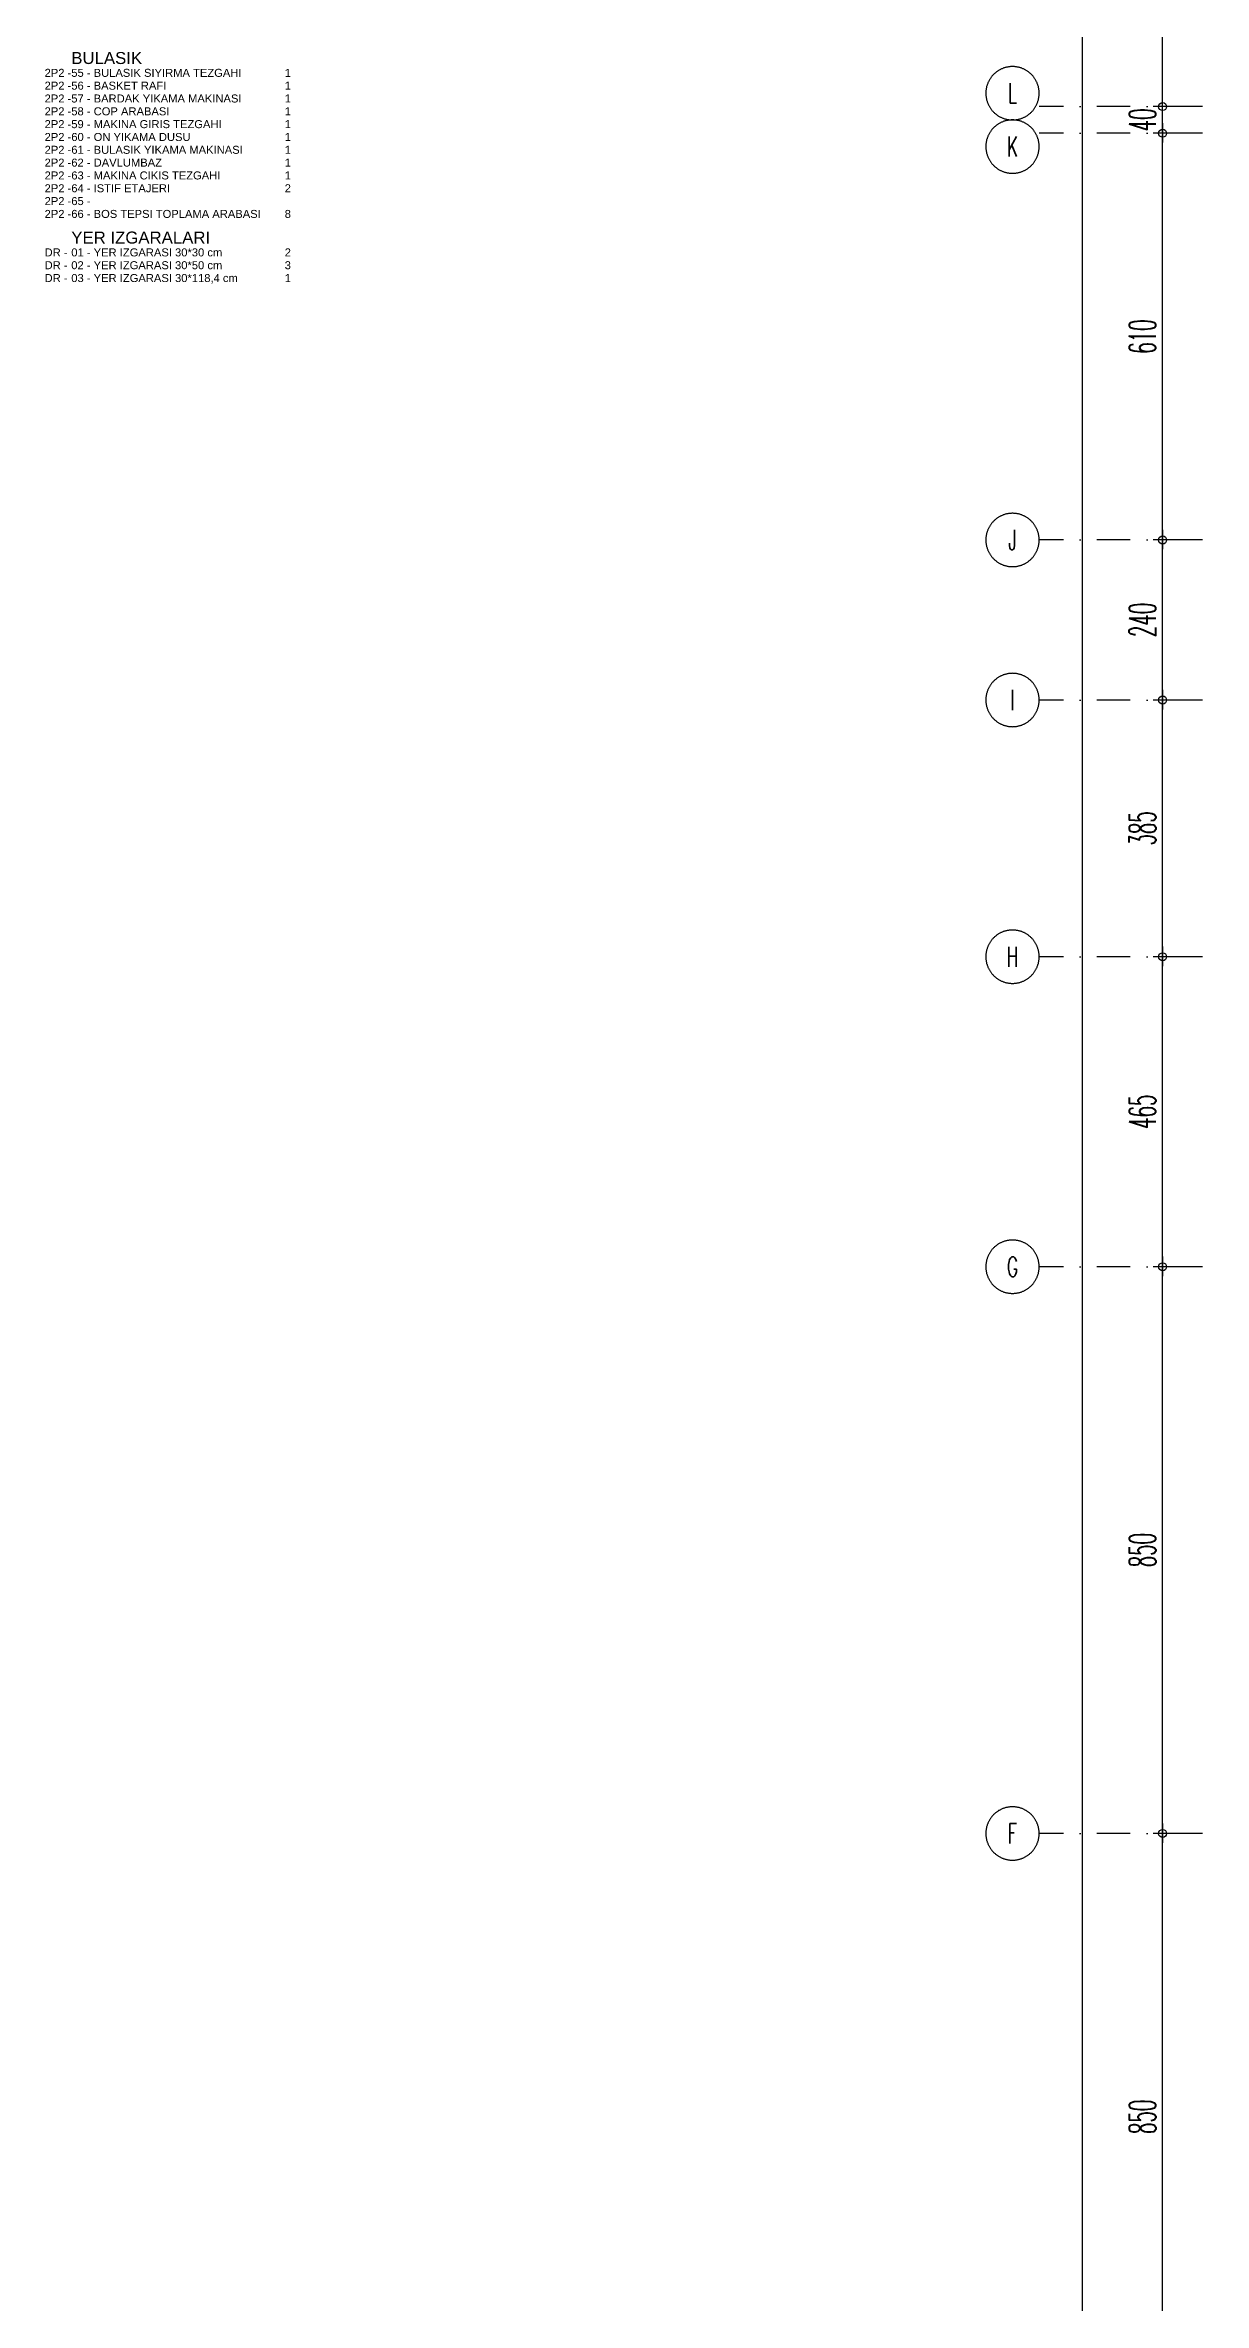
# Model space of a CAD drawing. Header units: millimetres. Extents: x -2755 to 27598, y -1135 to 13405.
# Drawn here: x -2755 to -1018, y 2741 to 6127 of the extents above; entities that cross this region are included whole.
import ezdxf
from ezdxf.enums import TextEntityAlignment as Align

# ---------------------------------------------------------------- set-up
doc = ezdxf.new("R2010")
doc.units = ezdxf.units.MM
doc.header["$LTSCALE"] = 100
doc.linetypes.add('DASHDOT2', pattern=[0.5, 0.25, -0.125, 0, -0.125])
doc.layers.add('AKS', color=7, linetype='DASHDOT2', transparency=0.8)
doc.layers.add('AP', color=6, linetype='Continuous', lineweight=15)
doc.layers.add('KOLON', color=7, linetype='Continuous')
doc.layers.add('OLCU DIS', color=7, linetype='Continuous')
doc.styles.add('olcu', font='romans.shx', dxfattribs={"width": 0.5})
doc.styles.get("Standard").update_dxf_attribs({"font": 'arial.ttf'})
doc.dimstyles.new('1-200', dxfattribs={"dimtxt": 40, "dimasz": 2, "dimexe": 0, "dimexo": 0, "dimgap": 10, "dimtad": 1, "dimdec": 4, "dimrnd": 0.1, "dimzin": 9, "dimdsep": 46, "dimtxsty": 'olcu', "dimblk1": 'SOL', "dimblk2": 'SAG', "dimsah": 1, "dimcen": 0, "dimse1": 1, "dimse2": 1, "dimclre": 13, "dimadec": 0, "dimazin": 0, "dimtfac": 1, "dimtdec": 4, "dimtix": 1, "dimtmove": 2, "dimatfit": 2, "dimldrblk": 'SOL', "dimfxl": 0, "dimtolj": 1, "dimarcsym": 0})

# ---------------------------------------------------------------- blocks, each defined once
blk = doc.blocks.new('AKS-D')
at = {"color": 0}
blk.add_circle((0, 0), 0.4, dxfattribs=at)
at = {"color": 0, "style": 'olcu', "width": 0.7}
blk.add_attdef('AKS', text='', height=0.4, dxfattribs=at).set_placement((0, 0), align=Align.MIDDLE_CENTER)
blk = doc.blocks.new('TASIYICI SISTEM (2.KAT)')
at = {"layer": 'AKS', "color": 14, "ltscale": 2}
for p, q in [((16415, -6285), (-7145, -6285)), ((16415, -6325), (-7145, -6325)), ((16415, -6935), (-7145, -6935)), ((16415, -7175), (-7145, -7175)), ((16415, -7560), (-7145, -7560)), ((16415, -8025), (-7145, -8025)), ((16415, -8875), (-7145, -8875))]:
    blk.add_line(p, q, dxfattribs=at)
ref = blk.add_blockref('AKS-D', (-7185, -6265), dxfattribs=dict(at, xscale=-100, yscale=100, zscale=100, rotation=359.9999999999998))
ref.add_attrib('AKS', 'L', dxfattribs={"layer": '0', "color": 0, "height": 30, "style": 'olcu', "width": 0.6}).set_placement((-7185, -6265), align=Align.MIDDLE_CENTER)
ref.add_attrib('AKS', 'L', dxfattribs={"layer": '0', "color": 0, "height": 30, "style": 'olcu', "width": 0.6}).set_placement((-7185, -6265), align=Align.MIDDLE_CENTER)
ref = blk.add_blockref('AKS-D', (-7185, -6345), dxfattribs=dict(at, xscale=-100, yscale=100, zscale=100, rotation=359.9999999999998))
ref.add_attrib('AKS', 'K', dxfattribs={"layer": '0', "color": 0, "height": 30, "style": 'olcu', "width": 0.6}).set_placement((-7185, -6345), align=Align.MIDDLE_CENTER)
ref.add_attrib('AKS', 'K', dxfattribs={"layer": '0', "color": 0, "height": 30, "style": 'olcu', "width": 0.6}).set_placement((-7185, -6345), align=Align.MIDDLE_CENTER)
ref = blk.add_blockref('AKS-D', (-7185, -6935), dxfattribs=dict(at, xscale=-100, yscale=100, zscale=100, rotation=359.9999999999998))
ref.add_attrib('AKS', 'J', dxfattribs={"layer": '0', "color": 0, "height": 30, "style": 'olcu', "width": 0.6}).set_placement((-7185, -6935), align=Align.MIDDLE_CENTER)
ref.add_attrib('AKS', 'J', dxfattribs={"layer": '0', "color": 0, "height": 30, "style": 'olcu', "width": 0.6}).set_placement((-7185, -6935), align=Align.MIDDLE_CENTER)
ref = blk.add_blockref('AKS-D', (-7185, -7175), dxfattribs=dict(at, xscale=-100, yscale=100, zscale=100, rotation=359.9999999999998))
ref.add_attrib('AKS', 'I', dxfattribs={"layer": '0', "color": 0, "height": 30, "style": 'olcu', "width": 0.6}).set_placement((-7185, -7175), align=Align.MIDDLE_CENTER)
ref.add_attrib('AKS', 'I', dxfattribs={"layer": '0', "color": 0, "height": 30, "style": 'olcu', "width": 0.6}).set_placement((-7185, -7175), align=Align.MIDDLE_CENTER)
ref = blk.add_blockref('AKS-D', (-7185, -7560), dxfattribs=dict(at, xscale=-100, yscale=100, zscale=100, rotation=359.9999999999998))
ref.add_attrib('AKS', 'H', dxfattribs={"layer": '0', "color": 0, "height": 30, "style": 'olcu', "width": 0.6}).set_placement((-7185, -7560), align=Align.MIDDLE_CENTER)
ref.add_attrib('AKS', 'H', dxfattribs={"layer": '0', "color": 0, "height": 30, "style": 'olcu', "width": 0.6}).set_placement((-7185, -7560), align=Align.MIDDLE_CENTER)
ref = blk.add_blockref('AKS-D', (-7185, -8025), dxfattribs=dict(at, xscale=-100, yscale=100, zscale=100, rotation=359.9999999999998))
ref.add_attrib('AKS', 'G', dxfattribs={"layer": '0', "color": 0, "height": 30, "style": 'olcu', "width": 0.6}).set_placement((-7185, -8025), align=Align.MIDDLE_CENTER)
ref.add_attrib('AKS', 'G', dxfattribs={"layer": '0', "color": 0, "height": 30, "style": 'olcu', "width": 0.6}).set_placement((-7185, -8025), align=Align.MIDDLE_CENTER)
ref = blk.add_blockref('AKS-D', (-7185, -8875), dxfattribs=dict(at, xscale=-100, yscale=100, zscale=100, rotation=359.9999999999998))
ref.add_attrib('AKS', 'F', dxfattribs={"layer": '0', "color": 0, "height": 30, "style": 'olcu', "width": 0.6}).set_placement((-7185, -8875), align=Align.MIDDLE_CENTER)
ref.add_attrib('AKS', 'F', dxfattribs={"layer": '0', "color": 0, "height": 30, "style": 'olcu', "width": 0.6}).set_placement((-7185, -8875), align=Align.MIDDLE_CENTER)
blk = doc.blocks.new('SOL')
at = {"color": 0}
for p, q in [((0, 30), (0, -7)), ((7.6, 0), (-7, 0))]:
    blk.add_line(p, q, dxfattribs=at)
blk.add_circle((0, 0), 3, dxfattribs=at)
blk = doc.blocks.new('SAG')
at = {"color": 0}
for p, q in [((7.6, 0), (-7, 0)), ((0, -30), (0, 7))]:
    blk.add_line(p, q, dxfattribs=at)
blk.add_circle((0, 0), 3, dxfattribs=at)
blk = doc.blocks.new('*D236')
at = {"layer": 'OLCU DIS', "color": 0, "lineweight": -2, "transparency": 16777216}
blk.add_line((-1200, 1712), (-1200, 12198), dxfattribs=at)
at = {"layer": 'OLCU DIS', "color": 0, "lineweight": -2, "transparency": 16777216, "xscale": 2, "yscale": 2, "zscale": 2}
for name, p, rotation in [('SAG', (-1200, 12200), 90), ('SOL', (-1200, 1710), 270)]:
    blk.add_blockref(name, p, dxfattribs=dict(at, rotation=rotation))
at = {"layer": 'OLCU DIS', "color": 0, "transparency": 16777216, "insert": (-1230, 6955), "char_height": 40, "attachment_point": 5, "rotation": 90, "style": 'olcu'}
blk.add_mtext('\\A1;10490', dxfattribs=at)
blk = doc.blocks.new('_Open30')
at = {"color": 0, "linetype": 'ByBlock', "lineweight": -2}
for p, q in [((-1, 0.3), (0, 0)), ((0, 0), (-1, -0.3)), ((0, 0), (-1, 0))]:
    blk.add_line(p, q, dxfattribs=at)
blk = doc.blocks.new('*D244')
at = {"layer": 'OLCU DIS', "color": 0, "lineweight": -2, "transparency": 16777216}
blk.add_line((-1080, 2597), (-1080, 3443), dxfattribs=at)
at = {"layer": 'OLCU DIS', "color": 0, "lineweight": -2, "transparency": 16777216, "xscale": 2, "yscale": 2, "zscale": 2}
for name, p, rotation in [('SAG', (-1080, 3445), 90), ('SOL', (-1080, 2595), 270)]:
    blk.add_blockref(name, p, dxfattribs=dict(at, rotation=rotation))
at = {"layer": 'OLCU DIS', "color": 0, "transparency": 16777216, "insert": (-1110, 3020), "char_height": 40, "attachment_point": 5, "rotation": 90, "style": 'olcu'}
blk.add_mtext('\\A1;850', dxfattribs=at)
blk = doc.blocks.new('*D245')
at = {"layer": 'OLCU DIS', "color": 0, "lineweight": -2, "transparency": 16777216}
blk.add_line((-1080, 3447), (-1080, 4293), dxfattribs=at)
at = {"layer": 'OLCU DIS', "color": 0, "lineweight": -2, "transparency": 16777216, "xscale": 2, "yscale": 2, "zscale": 2}
for name, p, rotation in [('SAG', (-1080, 4295), 90), ('SOL', (-1080, 3445), 270)]:
    blk.add_blockref(name, p, dxfattribs=dict(at, rotation=rotation))
at = {"layer": 'OLCU DIS', "color": 0, "transparency": 16777216, "insert": (-1110, 3870), "char_height": 40, "attachment_point": 5, "rotation": 90, "style": 'olcu'}
blk.add_mtext('\\A1;850', dxfattribs=at)
blk = doc.blocks.new('*D246')
at = {"layer": 'OLCU DIS', "color": 0, "lineweight": -2, "transparency": 16777216}
blk.add_line((-1080, 4297), (-1080, 4758), dxfattribs=at)
at = {"layer": 'OLCU DIS', "color": 0, "lineweight": -2, "transparency": 16777216, "xscale": 2, "yscale": 2, "zscale": 2}
for name, p, rotation in [('SAG', (-1080, 4760), 90), ('SOL', (-1080, 4295), 270)]:
    blk.add_blockref(name, p, dxfattribs=dict(at, rotation=rotation))
at = {"layer": 'OLCU DIS', "color": 0, "transparency": 16777216, "insert": (-1110, 4527.5), "char_height": 40, "attachment_point": 5, "rotation": 90, "style": 'olcu'}
blk.add_mtext('\\A1;465', dxfattribs=at)
blk = doc.blocks.new('*D247')
at = {"layer": 'OLCU DIS', "color": 0, "lineweight": -2, "transparency": 16777216}
blk.add_line((-1080, 4762), (-1080, 5143), dxfattribs=at)
at = {"layer": 'OLCU DIS', "color": 0, "lineweight": -2, "transparency": 16777216, "xscale": 2, "yscale": 2, "zscale": 2}
for name, p, rotation in [('SAG', (-1080, 5145), 90), ('SOL', (-1080, 4760), 270)]:
    blk.add_blockref(name, p, dxfattribs=dict(at, rotation=rotation))
at = {"layer": 'OLCU DIS', "color": 0, "transparency": 16777216, "insert": (-1110, 4952.5), "char_height": 40, "attachment_point": 5, "rotation": 90, "style": 'olcu'}
blk.add_mtext('\\A1;385', dxfattribs=at)
blk = doc.blocks.new('*D248')
at = {"layer": 'OLCU DIS', "color": 0, "lineweight": -2, "transparency": 16777216}
blk.add_line((-1080, 5147), (-1080, 5383), dxfattribs=at)
at = {"layer": 'OLCU DIS', "color": 0, "lineweight": -2, "transparency": 16777216, "xscale": 2, "yscale": 2, "zscale": 2}
for name, p, rotation in [('SAG', (-1080, 5385), 90), ('SOL', (-1080, 5145), 270)]:
    blk.add_blockref(name, p, dxfattribs=dict(at, rotation=rotation))
at = {"layer": 'OLCU DIS', "color": 0, "transparency": 16777216, "insert": (-1110, 5265), "char_height": 40, "attachment_point": 5, "rotation": 90, "style": 'olcu'}
blk.add_mtext('\\A1;240', dxfattribs=at)
blk = doc.blocks.new('*D249')
at = {"layer": 'OLCU DIS', "color": 0, "lineweight": -2, "transparency": 16777216}
blk.add_line((-1080, 5387), (-1080, 5993), dxfattribs=at)
at = {"layer": 'OLCU DIS', "color": 0, "lineweight": -2, "transparency": 16777216, "xscale": 2, "yscale": 2, "zscale": 2}
for name, p, rotation in [('SAG', (-1080, 5995), 90), ('SOL', (-1080, 5385), 270)]:
    blk.add_blockref(name, p, dxfattribs=dict(at, rotation=rotation))
at = {"layer": 'OLCU DIS', "color": 0, "transparency": 16777216, "insert": (-1110, 5690), "char_height": 40, "attachment_point": 5, "rotation": 90, "style": 'olcu'}
blk.add_mtext('\\A1;610', dxfattribs=at)
blk = doc.blocks.new('*D250')
at = {"layer": 'OLCU DIS', "color": 0, "lineweight": -2, "transparency": 16777216}
blk.add_line((-1080, 5995), (-1080, 6035), dxfattribs=at)
at = {"layer": 'OLCU DIS', "color": 0, "transparency": 16777216, "insert": (-1110, 6015), "char_height": 40, "attachment_point": 5, "rotation": 90, "style": 'olcu'}
blk.add_mtext('\\A1;40', dxfattribs=at)
blk = doc.blocks.new('*D251')
at = {"layer": 'OLCU DIS', "color": 0, "lineweight": -2, "transparency": 16777216}
blk.add_line((-1080, 6037), (-1080, 6788), dxfattribs=at)
at = {"layer": 'OLCU DIS', "color": 0, "lineweight": -2, "transparency": 16777216, "xscale": 2, "yscale": 2, "zscale": 2}
for name, p, rotation in [('SAG', (-1080, 6790), 90), ('SOL', (-1080, 6035), 270)]:
    blk.add_blockref(name, p, dxfattribs=dict(at, rotation=rotation))
at = {"layer": 'OLCU DIS', "color": 0, "transparency": 16777216, "insert": (-1110, 6412.5), "char_height": 40, "attachment_point": 5, "rotation": 90, "style": 'olcu'}
blk.add_mtext('\\A1;755', dxfattribs=at)

msp = doc.modelspace()

# ---------------------------------------------------------------- block references
at = {"layer": 'KOLON', "color": 4}
msp.add_blockref('TASIYICI SISTEM (2.KAT)', (5880, 12320.00009), dxfattribs=at)

# ---------------------------------------------------------------- texts
at = {"layer": 'AP', "color": 1}
for s, p in [('BULASIK', (-2716.18413, 6098.86309)), ('YER IZGARALARI', (-2716.18413, 5829.55887))]:
    msp.add_text(s, height=18, dxfattribs=at).set_placement(p)
at = {"layer": 'AP'}
for s, p in [('2P2 - ', (-2756.18413, 6079.62708)), ('2P2 - ', (-2756.18413, 6060.39106)), ('55 - BULASIK SIYIRMA TEZGAHI', (-2716.18413, 6079.62708)), ('56 - BASKET RAFI', (-2716.18413, 6060.39106)), ('1', (-2396.18413, 6079.62708)), ('1', (-2396.18413, 6060.39106)), ('2P2 - ', (-2756.18413, 6041.15505)), ('2P2 - ', (-2756.18413, 6021.91903)), ('57 - BARDAK YIKAMA MAKINASI', (-2716.18413, 6041.15505)), ('58 - COP ARABASI', (-2716.18413, 6021.91903)), ('1', (-2396.18413, 6041.15505)), ('1', (-2396.18413, 6021.91903)), ('2P2 - ', (-2756.18413, 6002.68301)), ('2P2 - ', (-2756.18413, 5983.447)), ('59 - MAKINA GIRIS TEZGAHI', (-2716.18413, 6002.68301)), ('60 - ON YIKAMA DUSU', (-2716.18413, 5983.447)), ('1', (-2396.18413, 6002.68301)), ('1', (-2396.18413, 5983.447)), ('2P2 - ', (-2756.18413, 5964.21098)), ('61 - BULASIK YIKAMA MAKINASI', (-2716.18413, 5964.21098)), ('1', (-2396.18413, 5964.21098)), ('2P2 - ', (-2756.18413, 5944.97496)), ('2P2 - ', (-2756.18413, 5925.73895)), ('62 - DAVLUMBAZ', (-2716.18413, 5944.97496)), ('63 - MAKINA CIKIS TEZGAHI', (-2716.18413, 5925.73895)), ('1', (-2396.18413, 5944.97496)), ('1', (-2396.18413, 5925.73895)), ('2P2 - ', (-2756.18413, 5906.50293)), ('2P2 - ', (-2756.18413, 5887.26691)), ('64 - ISTIF ETAJERI', (-2716.18413, 5906.50293)), ('65 - ', (-2716.18413, 5887.26691)), ('2', (-2396.18413, 5906.50293)), ('2P2 - ', (-2756.18413, 5868.0309)), ('66 - BOS TEPSI TOPLAMA ARABASI', (-2716.18413, 5868.0309)), ('8', (-2396.18413, 5868.0309)), ('DR - ', (-2756.18413, 5810.32285)), ('DR - ', (-2756.18413, 5791.08683)), ('01 - YER IZGARASI 30*30 cm', (-2716.18413, 5810.32285)), ('02 - YER IZGARASI 30*50 cm', (-2716.18413, 5791.08683)), ('3', (-2396.18413, 5791.08683)), ('2', (-2396.18413, 5810.32285)), ('DR - ', (-2756.18413, 5771.85082)), ('03 - YER IZGARASI 30*118,4 cm', (-2716.18413, 5771.85082)), ('1', (-2396.18413, 5771.85082))]:
    msp.add_text(s, height=12, dxfattribs=at).set_placement(p)

# ---------------------------------------------------------------- dimensions: what is measured, and where the dimension line sits
at = {"layer": 'OLCU DIS'}
for base, p1, p2, picture, middle in [((-1200.0001581156, 12200.0000385072), (13930.000001362, 1710.0000867028), (3715.000001362, 12200.0000385072), '*D236', (-1230.0001581156, 6955.000062605)), ((-1080.00016, 6790.00004), (-1080.00016, 6035.00004), (-1080.00016, 6790.00004), '*D251', (-1110.00016, 6412.50004)), ((-1080.00016, 6035.00004), (-1080.00016, 5995.00004), (-1080.00016, 6035.00004), '*D250', (-1110.00016, 6015.00004)), ((-1080.00016, 5995.00004), (-1080.00016, 5385.00004), (-1080.00016, 5995.00004), '*D249', (-1110.00016, 5690.00004)), ((-1080.00016, 5385.00004), (-1080.00016, 5145.00004), (-1080.00016, 5385.00004), '*D248', (-1110.00016, 5265.00004)), ((-1080.00016, 5145.00004), (-1080.00016, 4760.00004), (-1080.00016, 5145.00004), '*D247', (-1110.00016, 4952.50004)), ((-1080.00016, 4760.00004), (-1080.00016, 4295.00004), (-1080.00016, 4760.00004), '*D246', (-1110.00016, 4527.50004)), ((-1080.00016, 4295.00004), (-1080.00016, 3445.00004), (-1080.00016, 4295.00004), '*D245', (-1110.00016, 3870.00004)), ((-1080.00016, 3445.00004), (-1080.00016, 2595.00004), (-1080.00016, 3445.00004), '*D244', (-1110.00016, 3020.00004))]:
    dim = msp.add_linear_dim(base=base, p1=p1, p2=p2, angle=90, dimstyle='1-200', override={"dimldrblk": 'Open30'}, dxfattribs=at)
    dim.commit()
    dim.dimension.update_dxf_attribs({"geometry": picture, "text_midpoint": middle})

doc.saveas('drawing.dxf')
